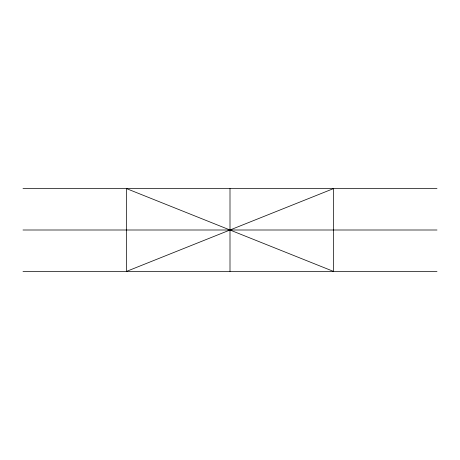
<?xml version="1.0" encoding="UTF-8"?>
<svg xmlns="http://www.w3.org/2000/svg" width="460" height="460" viewBox="0 0 460 460"><rect width="100%" height="100%" fill="white"/><g stroke="black" fill="none" stroke-linecap="round" stroke-linejoin="round"><path stroke-width="0.69" d="M23 188.6L437 188.6M23 230L437 230M23 271.4L437 271.4M230 188.6L230 271.4M333.5 188.6L126.5 271.4L126.5 188.6L333.5 271.4L333.5 188.6"/></g></svg>
